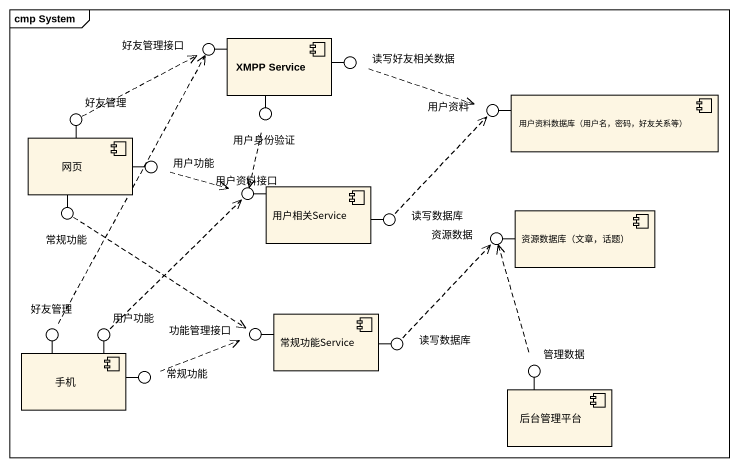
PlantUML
@startuml
mainframe cmp System
() 好友管理接口
component "XMPP Service" as XMPP_Service
() 用户身份验证
() 读写好友相关数据
component "用户资料数据库（用户名，密码，好友关系等）" as 用户资料数据库_用户名_密码_好友关系等
component 网页
() 好友管理
() 用户资料
() 用户功能
() 常规功能
() 用户资料接口
component 用户相关Service
() 读写数据库
component "资源数据库（文章，话题）" as 资源数据库_文章_话题
() 资源数据
component 手机
() "好友管理" as 好友管理_2
() "用户功能" as 用户功能_2
() 功能管理接口
component 常规功能Service
() "读写数据库" as 读写数据库_2
() 管理数据
() "常规功能" as 常规功能_2
component 后台管理平台
XMPP_Service -left- 好友管理接口
XMPP_Service -- 用户身份验证
XMPP_Service -right- 读写好友相关数据
网页 -up- 好友管理
用户资料数据库_用户名_密码_好友关系等 -left- 用户资料
网页 -right- 用户功能
网页 -- 常规功能
用户相关Service -left- 用户资料接口
用户相关Service -right- 读写数据库
资源数据库_文章_话题 -left- 资源数据
手机 -up- 好友管理_2
手机 -up- 用户功能_2
常规功能Service -left- 功能管理接口
常规功能Service -right- 读写数据库_2
后台管理平台 -up- 管理数据
手机 -right- 常规功能_2
用户身份验证 ..> 用户资料接口
读写好友相关数据 .right.> 用户资料
好友管理 .right.> 好友管理接口
用户功能 .right.> 用户资料接口
常规功能 ..> 功能管理接口
读写数据库 .up.> 用户资料
好友管理_2 .up.> 好友管理接口
用户功能_2 .up.> 用户资料接口
读写数据库_2 .up.> 资源数据
管理数据 .up.> 资源数据
常规功能_2 .right.> 功能管理接口
@enduml
